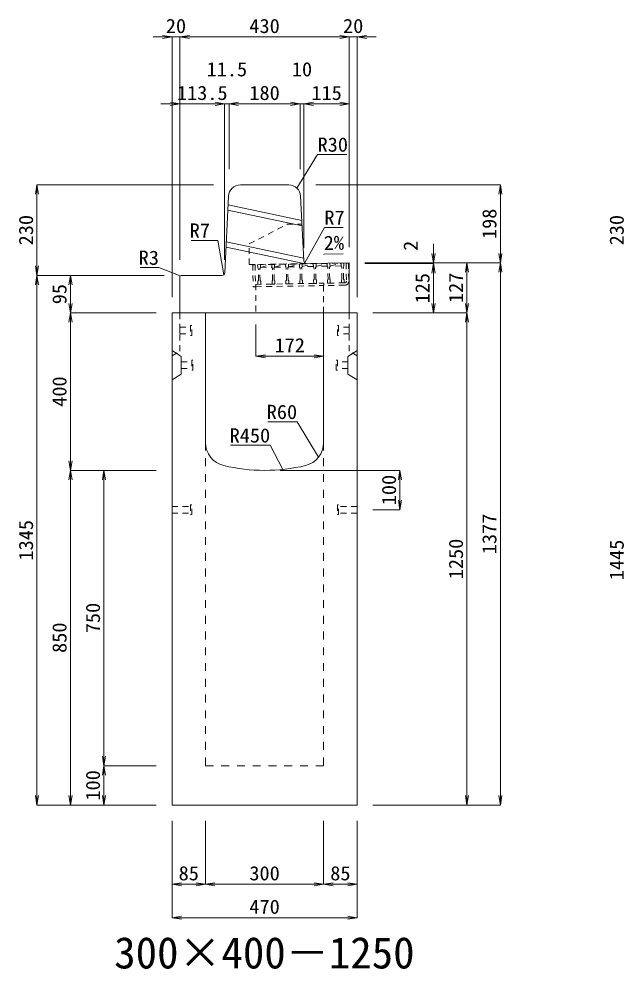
# Model space of a CAD drawing. Units: millimetres at full size. Extents: x -22536 to 51867, y -19720 to 38340.
# Drawn here: x 10776 to 12313, y 28254 to 30666 of the extents above; entities that cross this region are included whole.
import ezdxf
from ezdxf.enums import TextEntityAlignment as Align

# ---------------------------------------------------------------- set-up
doc = ezdxf.new("R2010")
doc.units = ezdxf.units.MM
doc.header["$LTSCALE"] = 20
for name, pattern in [('USER1', [2, 1, -1]), ('USER2', [1.35, 0.75, -0.6]), ('USER3', [1.35, 0.75, -0.6])]:
    doc.linetypes.add(name, pattern=pattern)
for name, color, linetype, lineweight in [('インサート', 3, 'USER2', 9), ('グレーチング', 7, 'USER2', 5), ('寸法線', 7, 'Continuous', 13), ('引出線', 4, 'Continuous', 13), ('本体', 2, 'Continuous', 13)]:
    doc.layers.add(name, color=color, linetype=linetype, lineweight=lineweight)
doc.layers.add('文字', color=7, linetype='Continuous')
doc.styles.add('ＭＳ 明朝', font='')
doc.styles.get('ＭＳ 明朝').set_extended_font_data('MS Mincho')

# ---------------------------------------------------------------- blocks, each defined once
blk = doc.blocks.new('open_arrow')
at = {"color": 0, "linetype": 'Continuous', "lineweight": -2}
blk.add_lwpolyline([(7.5, 1.25), (0, 0), (7.5, -1.25)], dxfattribs=at)

msp = doc.modelspace()

# ---------------------------------------------------------------- linework, layer by layer
at = {"layer": 'インサート'}
for p, q in [((11185, 29883.5), (11212, 29883.5)), ((11185, 29883.5), (11185, 29866.5)), ((11215, 29887.5), (11212, 29887.5)), ((11212, 29887.5), (11212, 29862.5)), ((11215, 29862.5), (11215, 29887.5)), ((11585, 29887.5), (11588, 29887.5)), ((11585, 29862.5), (11585, 29887.5)), ((11588, 29887.5), (11588, 29862.5)), ((11615, 29883.5), (11588, 29883.5)), ((11615, 29883.5), (11615, 29866.5)), ((11185, 29866.5), (11212, 29866.5)), ((11212, 29862.5), (11215, 29862.5)), ((11588, 29862.5), (11585, 29862.5)), ((11615, 29866.5), (11588, 29866.5)), ((11188.2, 29795.5), (11215.2, 29795.5)), ((11188.2, 29795.5), (11188.2, 29778.5)), ((11218.2, 29799.5), (11215.2, 29799.5)), ((11215.2, 29799.5), (11215.2, 29774.5)), ((11218.2, 29774.5), (11218.2, 29799.5)), ((11581.8, 29799.5), (11584.8, 29799.5)), ((11581.8, 29774.5), (11581.8, 29799.5)), ((11584.8, 29799.5), (11584.8, 29774.5)), ((11611.8, 29795.5), (11584.8, 29795.5)), ((11611.8, 29795.5), (11611.8, 29778.5)), ((11188.2, 29778.5), (11215.2, 29778.5)), ((11215.2, 29774.5), (11218.2, 29774.5)), ((11584.8, 29774.5), (11581.8, 29774.5)), ((11611.8, 29778.5), (11584.8, 29778.5)), ((11165, 29428.5), (11212, 29428.5)), ((11165, 29428.5), (11165, 29411.5)), ((11165, 29411.5), (11212, 29411.5)), ((11215, 29432.5), (11212, 29432.5)), ((11212, 29432.5), (11212, 29407.5)), ((11215, 29407.5), (11215, 29432.5)), ((11588, 29432.5), (11585, 29432.5)), ((11585, 29432.5), (11585, 29407.5)), ((11588, 29407.5), (11588, 29432.5)), ((11635, 29428.5), (11588, 29428.5)), ((11635, 29411.5), (11588, 29411.5)), ((11635, 29411.5), (11635, 29428.5)), ((11212, 29407.5), (11215, 29407.5)), ((11585, 29407.5), (11588, 29407.5))]:
    msp.add_line(p, q, dxfattribs=at)
at = {"layer": 'グレーチング'}
for p, q in [((11375.93, 30042.22), (11369.93, 30042.11)), ((11369.93, 30042.11), (11370.9, 29986.12)), ((11375.93, 30042.22), (11376.9, 29986.23)), ((11382.43, 30042.33), (11601.39, 30046.13)), ((11382.43, 30042.33), (11382.56, 30034.33)), ((11389.43, 30042.45), (11389.56, 30034.45)), ((11389.55, 30035.45), (11418.22, 30042.95)), ((11389.55, 30035.45), (11418.34, 30035.95)), ((11418.22, 30042.95), (11418.36, 30034.95)), ((11425.22, 30043.07), (11425.36, 30035.07)), ((11425.34, 30036.07), (11453.52, 30043.56)), ((11425.34, 30036.07), (11453.64, 30036.57)), ((11453.52, 30043.56), (11453.65, 30035.57)), ((11460.51, 30043.69), (11460.65, 30035.69)), ((11460.64, 30036.69), (11488.81, 30044.18)), ((11460.64, 30036.69), (11488.93, 30037.18)), ((11488.51, 30044.17), (11488.65, 30036.17)), ((11490.18, 30034.7), (11488.65, 30036.17)), ((11494.17, 30034.77), (11495.65, 30036.3)), ((11495.51, 30044.29), (11495.65, 30036.3)), ((11495.63, 30037.3), (11523.8, 30044.79)), ((11523.93, 30037.79), (11495.63, 30037.3)), ((11523.8, 30044.79), (11523.94, 30036.79)), ((11525.47, 30035.31), (11523.94, 30036.79)), ((11529.47, 30035.38), (11530.94, 30036.91)), ((11530.8, 30044.91), (11530.94, 30036.91)), ((11530.93, 30037.91), (11559.1, 30045.4)), ((11559.22, 30038.4), (11530.93, 30037.91)), ((11559.1, 30045.4), (11559.24, 30037.4)), ((11560.76, 30035.93), (11559.24, 30037.4)), ((11561.3, 30004.93), (11560.76, 30035.93)), ((11564.76, 30036), (11566.24, 30037.52)), ((11565.3, 30005), (11564.76, 30036)), ((11566.1, 30045.52), (11566.24, 30037.52)), ((11566.22, 30038.52), (11594.39, 30046.01)), ((11594.52, 30039.01), (11566.22, 30038.52)), ((11594.39, 30046.01), (11594.53, 30038.01)), ((11596.06, 30036.54), (11594.53, 30038.01)), ((11596.6, 30005.54), (11596.06, 30036.54)), ((11600.06, 30036.61), (11601.53, 30038.14)), ((11600.6, 30005.61), (11600.06, 30036.61)), ((11601.39, 30046.13), (11601.53, 30038.14)), ((11606.89, 30046.23), (11612.89, 30046.33)), ((11606.89, 30046.23), (11607.69, 30000.24)), ((11612.89, 30046.33), (11613.69, 30000.34)), ((11612.89, 30046.33), (11613.69, 30000.34)), ((11384.09, 30032.86), (11382.56, 30034.33)), ((11384.63, 30001.86), (11384.09, 30032.86)), ((11388.09, 30032.93), (11389.56, 30034.45)), ((11388.63, 30001.93), (11388.09, 30032.93)), ((11419.89, 30033.48), (11418.36, 30034.95)), ((11420.42, 30002.48), (11419.89, 30033.48)), ((11423.88, 30033.55), (11425.36, 30035.07)), ((11424.42, 30002.55), (11423.88, 30033.55)), ((11455.18, 30034.09), (11453.65, 30035.57)), ((11455.72, 30003.1), (11455.18, 30034.09)), ((11459.18, 30034.16), (11460.65, 30035.69)), ((11459.72, 30003.17), (11459.18, 30034.16)), ((11490.71, 30003.7), (11490.18, 30034.7)), ((11494.71, 30003.77), (11494.17, 30034.77)), ((11526.01, 30004.32), (11525.47, 30035.31)), ((11530.01, 30004.39), (11529.47, 30035.38)), ((11376.8, 29992.22), (11550.77, 29995.25)), ((11376.9, 29986.22), (11550.87, 29989.25)), ((11384.63, 30001.86), (11383.16, 30000.34)), ((11383.16, 30000.34), (11383.29, 29992.34)), ((11383.29, 29992.34), (11390.29, 29992.46)), ((11388.63, 30001.93), (11390.15, 30000.46)), ((11390.15, 30000.46), (11390.29, 29992.46)), ((11420.42, 30002.48), (11418.95, 30000.96)), ((11418.95, 30000.96), (11419.09, 29992.96)), ((11419.09, 29992.96), (11426.09, 29993.08)), ((11424.42, 30002.55), (11425.95, 30001.08)), ((11425.95, 30001.08), (11426.09, 29993.08)), ((11455.72, 30003.1), (11454.25, 30001.57)), ((11454.25, 30001.57), (11454.38, 29993.57)), ((11454.38, 29993.57), (11461.38, 29993.69)), ((11459.72, 30003.17), (11461.24, 30001.69)), ((11461.24, 30001.69), (11461.38, 29993.69)), ((11490.71, 30003.7), (11489.24, 30002.18)), ((11489.24, 30002.18), (11489.38, 29994.18)), ((11496.38, 29994.3), (11489.38, 29994.18)), ((11494.71, 30003.77), (11496.24, 30002.3)), ((11496.24, 30002.3), (11496.38, 29994.3)), ((11526.01, 30004.32), (11524.53, 30002.79)), ((11524.53, 30002.79), (11524.67, 29994.79)), ((11531.67, 29994.91), (11524.67, 29994.79)), ((11530.01, 30004.39), (11531.53, 30002.91)), ((11531.53, 30002.91), (11531.67, 29994.91)), ((11603.76, 29996.17), (11550.77, 29995.25)), ((11550.77, 29995.25), (11550.87, 29989.25)), ((11603.87, 29990.17), (11550.87, 29989.25)), ((11561.3, 30004.93), (11559.83, 30003.41)), ((11559.83, 30003.41), (11559.97, 29995.41)), ((11566.97, 29995.53), (11559.97, 29995.41)), ((11565.3, 30005), (11566.83, 30003.53)), ((11566.83, 30003.53), (11566.97, 29995.53)), ((11596.6, 30005.54), (11595.12, 30004.02)), ((11595.12, 30004.02), (11595.26, 29996.02)), ((11602.26, 29996.14), (11595.26, 29996.02)), ((11600.6, 30005.61), (11602.12, 30004.14)), ((11602.12, 30004.14), (11602.26, 29996.14)), ((11376.9, 29986.23), (11370.9, 29986.12))]:
    msp.add_line(p, q, dxfattribs=at)
for radius, start, end in [(4, 270.99562, 0.99536), (10, 270.99553, 0.99532)]:
    msp.add_arc((11603.69, 30000.17), radius, start, end, dxfattribs=at)
at = {"layer": '寸法線'}
for p, q in [((11233, 30620.58), (11117, 30620.58)), ((11165, 29960), (11165, 30620.58)), ((11185, 30620.58), (11615, 30620.58)), ((11185, 30137), (11185, 30620.58)), ((11185, 30055), (11185, 30620.58)), ((11567, 30620.58), (11683, 30620.58)), ((11615, 30087), (11615, 30620.58)), ((11615, 30087), (11615, 30620.58)), ((11635, 29960), (11635, 30620.58)), ((11137, 30450.58), (11298.5, 30450.58)), ((11185, 30055), (11185, 30450.58)), ((11250.5, 30450.58), (11358, 30450.58)), ((11298.5, 30055), (11298.5, 30450.58)), ((11298.5, 30055), (11298.5, 30450.58)), ((11310, 30285), (11310, 30450.58)), ((11310, 30450.58), (11490, 30450.58)), ((11310, 30285), (11310, 30450.58)), ((11442, 30450.58), (11548, 30450.58)), ((11490, 30285), (11490, 30450.58)), ((11490, 30285), (11490, 30450.58)), ((11500, 30085), (11500, 30450.58)), ((11500, 30450.58), (11615, 30450.58)), ((11500, 30085), (11500, 30450.58)), ((11615, 30087), (11615, 30450.58)), ((10822.06, 30245), (10822.06, 30015)), ((11270, 30245), (10822.06, 30245)), ((11530, 30245), (11998.78, 30245)), ((11998.78, 30245), (11998.78, 30047)), ((11828.78, 30095), (11828.78, 29997)), ((11655, 30047), (11828.78, 30047)), ((11655, 30047), (11913.78, 30047)), ((11655, 30047), (11998.78, 30047)), ((11655, 30047), (11998.78, 30047)), ((11655, 30045), (11828.78, 30045)), ((11655, 30045), (11828.78, 30045)), ((11828.78, 30045), (11828.78, 29920)), ((11913.78, 30047), (11913.78, 29920)), ((11998.78, 30047), (11998.78, 28670)), ((10822.06, 28670), (10822.06, 30015)), ((11145, 30015), (10822.06, 30015)), ((11145, 30015), (10822.06, 30015)), ((10907.06, 30015), (10907.06, 29920)), ((11145, 30015), (10907.06, 30015)), ((11125, 29920), (10907.06, 29920)), ((10907.06, 29920), (10907.06, 29520)), ((11125, 29920), (10907.06, 29920)), ((11675, 29920), (11828.78, 29920)), ((11675, 29920), (11913.78, 29920)), ((11675, 29920), (11913.78, 29920)), ((11913.78, 29920), (11913.78, 28670)), ((11378, 29890), (11378, 29809.77)), ((11378, 29809.77), (11550, 29809.77)), ((11125, 29520), (10907.06, 29520)), ((10907.06, 28670), (10907.06, 29520)), ((11125, 29520), (10907.06, 29520)), ((10992.06, 29520), (10992.06, 28770)), ((11125, 29520), (10992.06, 29520)), ((11440, 29520), (11743.78, 29520)), ((11743.78, 29520), (11743.78, 29420)), ((11675, 29420), (11743.78, 29420)), ((11125, 28770), (10992.06, 28770)), ((10992.06, 28770), (10992.06, 28670)), ((11125, 28770), (10992.06, 28770)), ((11125, 28670), (10822.06, 28670)), ((11125, 28670), (10907.06, 28670)), ((11125, 28670), (10992.06, 28670)), ((11675, 28670), (11913.78, 28670)), ((11675, 28670), (11998.78, 28670)), ((11165, 28630), (11165, 28468.84)), ((11165, 28630), (11165, 28383.84)), ((11250, 28630), (11250, 28468.84)), ((11250, 28630), (11250, 28468.84)), ((11550, 28630), (11550, 28468.84)), ((11550, 28630), (11550, 28468.84)), ((11635, 28630), (11635, 28468.84)), ((11635, 28630), (11635, 28383.84)), ((11165, 28468.84), (11250, 28468.84)), ((11250, 28468.84), (11550, 28468.84)), ((11550, 28468.84), (11635, 28468.84)), ((11165, 28383.84), (11635, 28383.84))]:
    msp.add_line(p, q, dxfattribs=at)
at = {"layer": '引出線'}
for points in [[(11482.14, 30236.74), (11534.6, 30322.07), (11609.27, 30322.07)], [(11501.83, 30046.93), (11551.86, 30136.53), (11599.79, 30136.53)], [(11296.67, 30016.93), (11281.31, 30103.9), (11213.38, 30103.9)], [(11550.86, 30068.59), (11599.57, 30069.56), (11550.83, 30068.59)], [(11185.88, 30014.12), (11131.81, 30034.81), (11084.09, 30034.81)], [(11537.07, 29553.32), (11482.66, 29643.21), (11407.98, 29643.21)], [(11446.44, 29522.4), (11414.22, 29583.55), (11313.21, 29583.55)]]:
    msp.add_lwpolyline(points, dxfattribs=at)
at = {"layer": '本体', "lineweight": 20}
for p, q in [((11338.54, 30245), (11461.46, 30245)), ((11298.83, 30021.65), (11308.57, 30216.5)), ((11499.66, 30051.77), (11491.42, 30216.5)), ((11506.77, 30045.12), (11615, 30046.99)), ((11615, 29920), (11615, 30046.99)), ((11185, 30012), (11185, 29920)), ((11291.84, 30015), (11188, 30015)), ((11615, 29920), (11185, 29920))]:
    msp.add_line(p, q, dxfattribs=at)
at = {"layer": '本体', "lineweight": 9}
for p, q in [((11495.19, 30141.22), (11306.8, 30180.9)), ((11494.52, 30154.65), (11307.45, 30194.05)), ((11499.99, 30045.17), (11302.09, 30086.85)), ((11499.32, 30058.59), (11302.75, 30100)), ((11165, 29824), (11188.2, 29809.5)), ((11634.58, 29823.74), (11611.8, 29809.5)), ((11188.2, 29809.5), (11188.2, 29764.5)), ((11611.8, 29809.5), (11611.8, 29764.5)), ((11188.2, 29764.5), (11165, 29750)), ((11611.8, 29764.5), (11635, 29750))]:
    msp.add_line(p, q, dxfattribs=at)
at = {"layer": '本体', "linetype": 'USER3', "lineweight": 9}
for p, q in [((11360.81, 30095), (11457.7, 30145)), ((11457.7, 30145), (11495, 30145)), ((11360.81, 30042.58), (11360.81, 30095)), ((11360.81, 30042.58), (11506.77, 30045.11)), ((11378, 29992.24), (11378, 29920)), ((11550, 29920), (11550, 29995.23))]:
    msp.add_line(p, q, dxfattribs=at)
at = {"layer": '本体'}
for p, q in [((11165, 29920), (11165, 28670)), ((11165, 29920), (11250, 29920)), ((11250, 29920), (11250, 29590.53)), ((11550, 29920), (11635, 29920)), ((11550, 29920), (11550, 29590.53)), ((11635, 29920), (11635, 28670)), ((11165, 28670), (11635, 28670))]:
    msp.add_line(p, q, dxfattribs=at)
at = {"layer": '本体', "linetype": 'USER2', "lineweight": 9}
for p, q in [((11185, 29823), (11185, 29920)), ((11615, 29823), (11615, 29920)), ((11165, 29810.5), (11185, 29823)), ((11635, 29810.5), (11615, 29823))]:
    msp.add_line(p, q, dxfattribs=at)
at = {"layer": '本体', "linetype": 'USER1', "lineweight": 15}
for p, q in [((11250, 29590.53), (11250, 28770)), ((11550, 29590.53), (11550, 28770)), ((11250, 28770), (11550, 28770))]:
    msp.add_line(p, q, dxfattribs=at)
at = {"layer": '本体', "lineweight": 20}
for centre, radius, start, end in [((11338.54, 30215), 30, 90, 177.13784), ((11461.46, 30215), 30, 2.86268, 90), ((11506.65, 30052.12), 7, 182.86268, 270.99344), ((11188, 30012), 3, 90, 180), ((11291.84, 30022), 7, 270, 357.13784)]:
    msp.add_arc(centre, radius, start, end, dxfattribs=at)
at = {"layer": '本体'}
for centre, radius, start, end in [((11310, 29590.53), 60, 180, 256.65764), ((11490, 29590.53), 60, 283.34236, 0), ((11400, 29970), 450, 256.65764, 283.34236)]:
    msp.add_arc(centre, radius, start, end, dxfattribs=at)

# ---------------------------------------------------------------- block references
at = {"layer": '寸法線', "xscale": 3.2, "yscale": 3.2}
for p, rotation in [((11165, 30620.58), 180), ((11615, 30620.58), 180), ((11615, 30620.58), 180), ((11185, 30450.58), 180), ((11298.5, 30450.58), 180), ((11298.5, 30450.58), 180), ((11490, 30450.58), 180), ((11490, 30450.58), 180), ((11615, 30450.58), 180), ((10822.06, 30245), 270), ((11998.78, 30245), 270), ((11828.78, 30047), 90), ((11998.78, 30047), 90), ((10822.06, 30015), 90), ((11828.78, 30045), 270), ((11828.78, 30045), 270), ((11913.78, 30047), 270), ((11998.78, 30047), 270), ((10822.06, 30015), 270), ((10907.06, 30015), 270), ((10907.06, 29920), 90), ((11828.78, 29920), 90), ((11913.78, 29920), 90), ((10907.06, 29920), 270), ((11913.78, 29920), 270), ((11550, 29809.77), 180), ((10907.06, 29520), 90), ((10907.06, 29520), 270), ((10992.06, 29520), 270), ((11743.78, 29520), 270), ((11743.78, 29420), 90), ((10992.06, 28770), 90), ((10992.06, 28770), 270), ((10822.06, 28670), 90), ((10907.06, 28670), 90), ((10992.06, 28670), 90), ((11913.78, 28670), 90), ((11998.78, 28670), 90), ((11250, 28468.84), 180), ((11550, 28468.84), 180), ((11635, 28468.84), 180), ((11635, 28383.84), 180)]:
    msp.add_blockref('open_arrow', p, dxfattribs=dict(at, rotation=rotation))
for p in [(11185, 30620.58), (11185, 30620.58), (11635, 30620.58), (11310, 30450.58), (11310, 30450.58), (11500, 30450.58), (11500, 30450.58), (11378, 29809.77), (11165, 28468.84), (11250, 28468.84), (11550, 28468.84), (11165, 28383.84)]:
    msp.add_blockref('open_arrow', p, dxfattribs=at)
at = {"layer": '引出線', "xscale": 0.0533, "yscale": 0.0533}
for p, rotation in [((11482.14, 30236.74), 58.4), ((11550.86, 30068.59), 1.1), ((11501.83, 30046.93), 60.8), ((11185.88, 30014.12), 159.1), ((11296.67, 30016.93), 100), ((11537.07, 29553.32), 121.2), ((11446.44, 29522.4), 117.8)]:
    msp.add_blockref('open_arrow', p, dxfattribs=dict(at, rotation=rotation))

# ---------------------------------------------------------------- texts
at = {"layer": '寸法線', "style": 'ＭＳ 明朝', "width": 1.05}
for s, p in [('20', (11175, 30648.58)), ('430', (11400, 30648.58)), ('20', (11625, 30648.58)), ('11.5', (11304.25, 30538.58)), ('10', (11495, 30538.58)), ('113.5', (11241.75, 30478.58)), ('180', (11400, 30478.58)), ('115', (11557.5, 30478.58)), ('172', (11464, 29837.77)), ('85', (11207.5, 28496.84)), ('300', (11400, 28496.84)), ('85', (11592.5, 28496.84)), ('470', (11400, 28411.84))]:
    msp.add_text(s, height=36.03, dxfattribs=at).set_placement(p, align=Align.MIDDLE_CENTER)
for s, p in [('198', (11970.78, 30146)), ('230', (10794.06, 30130)), ('230', (12294.06, 30130)), ('2', (11770.78, 30090.34)), ('125', (11800.78, 29982.5)), ('127', (11885.78, 29983.5)), ('95', (10879.06, 29967.5)), ('400', (10879.06, 29720)), ('100', (11715.78, 29470)), ('1345', (10794.06, 29342.5)), ('1377', (11970.78, 29358.5)), ('1250', (11885.78, 29295)), ('1445', (12294.06, 29292.5)), ('750', (10964.06, 29145)), ('850', (10879.06, 29095)), ('100', (10964.06, 28720))]:
    msp.add_text(s, height=36.03, rotation=90, dxfattribs=at).set_placement(p, align=Align.MIDDLE_CENTER)
at = {"layer": '引出線', "style": 'ＭＳ 明朝', "width": 1.05}
for s, p in [('R30', (11534.6, 30365.27)), ('R7', (11551.86, 30179.73))]:
    msp.add_text(s, height=36.03, dxfattribs=at).set_placement(p, align=Align.TOP_LEFT)
for s, p in [('R7', (11261.31, 30147.1)), ('R3', (11131.81, 30078.01)), ('R60', (11482.66, 29686.41)), ('R450', (11414.22, 29626.75))]:
    msp.add_text(s, height=36.03, dxfattribs=at).set_placement(p, align=Align.TOP_RIGHT)
msp.add_text('2%', height=36.03, rotation=1.146, dxfattribs=at).set_placement((11549.89, 30115.48), align=Align.TOP_LEFT)
at = {"layer": '文字', "style": 'ＭＳ 明朝'}
msp.add_text('300×400－1250', height=80.06, dxfattribs=at).set_placement((11399.52, 28295.03), align=Align.MIDDLE_CENTER)

doc.saveas('drawing.dxf')
